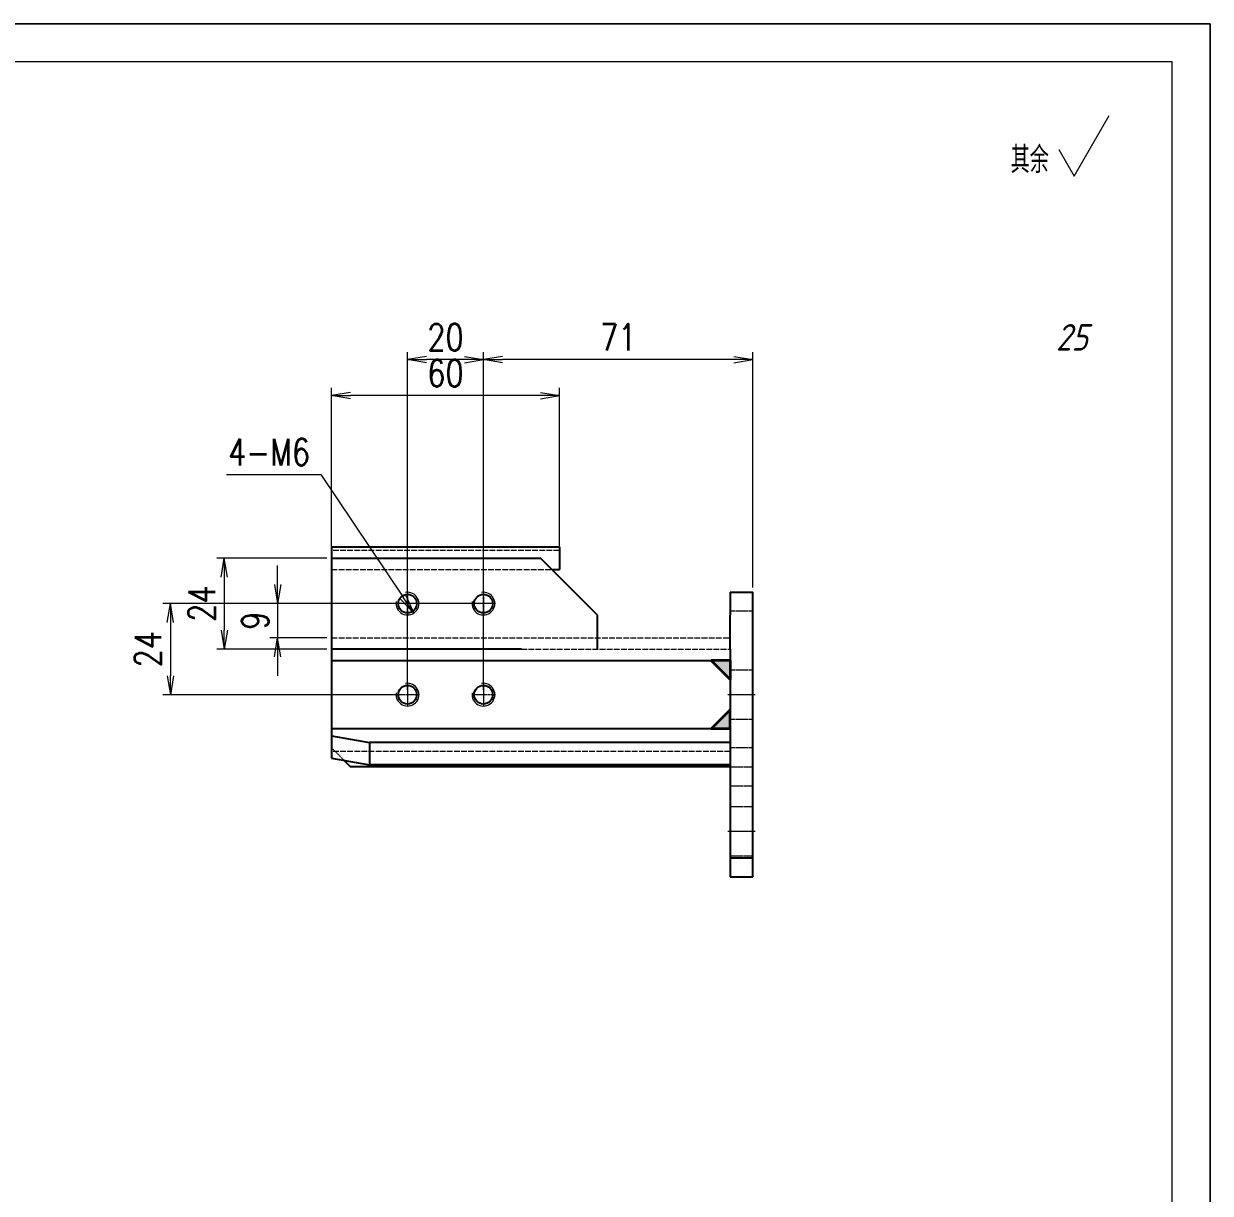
# Model space of a CAD drawing. Header units: millimetres. Extents: x 1333 to 131050, y -107161 to -5704.
# Drawn here: x 63344.7 to 63657.3, y -60301.2 to -59993 of the extents above; entities that cross this region are included whole.
import ezdxf
from ezdxf.enums import TextEntityAlignment as Align

# ---------------------------------------------------------------- set-up
doc = ezdxf.new("R2010")
doc.units = ezdxf.units.MM
doc.header["$LTSCALE"] = 0.5
for name, pattern in [('AM_ISO02W050x2', [3.75, 3, -0.75]), ('AM_ISO08W050x2', [9, 6, -0.75, 1.5, -0.75]), ('DOT2', [0.125, 0, -0.125])]:
    doc.linetypes.add(name, pattern=pattern)
for name, color, linetype, lineweight in [('DIM', 3, 'Continuous', 13), ('中心线', 2, 'AM_ISO08W050x2', 18), ('图框', 7, 'Continuous', 18), ('标注线', 3, 'Continuous', 18), ('粗实线', 7, 'Continuous', 35), ('虚线', 1, 'AM_ISO02W050x2', 18)]:
    doc.layers.add(name, color=color, linetype=linetype, lineweight=lineweight)
doc.layers.add('打印', color=7, linetype='Continuous', lineweight=15, plot=False)
doc.layers.add('打印-禁用', color=7, linetype='Continuous', lineweight=15, plot=False)
doc.styles.add('DIM', font='romans.shx', dxfattribs={"width": 0.8, "bigfont": 'bigfont.shx'})
doc.styles.add('机械长仿宋', font='gbenor.shx', dxfattribs={"height": 1, "bigfont": 'gbcbig.shx'})
doc.dimstyles.new('DEH 1-2$0', dxfattribs={"dimscale": 2, "dimtxt": 3.5, "dimasz": 2.5, "dimexe": 1, "dimexo": 0.625, "dimgap": 1.2, "dimtad": 1, "dimdsep": 46, "dimtxsty": 'DIM', "dimblk": 'OPEN', "dimcen": 0, "dimclrd": 8, "dimclre": 8, "dimclrt": 2, "dimazin": 2, "dimtfac": 0.5, "dimtmove": 0, "dimatfit": 3, "dimldrblk": 'OPEN', "dimfxl": 0, "dimtolj": 2, "dimlwd": 13, "dimlwe": 13, "dimarcsym": 0})
doc.dimstyles.new('DEH 1-2$3', dxfattribs={"dimscale": 2, "dimtxt": 3.5, "dimasz": 2.5, "dimexe": 1, "dimexo": 0.625, "dimgap": 1.2, "dimtad": 1, "dimtoh": 1, "dimdsep": 46, "dimtxsty": 'DIM', "dimblk": 'OPEN', "dimcen": 0, "dimclrd": 8, "dimclre": 8, "dimclrt": 2, "dimazin": 2, "dimtfac": 0.5, "dimtofl": 0, "dimtmove": 0, "dimatfit": 3, "dimldrblk": 'OPEN', "dimfxl": 0, "dimtolj": 2, "dimlwd": 18, "dimlwe": 18, "dimarcsym": 0})

# ---------------------------------------------------------------- blocks, each defined once
blk = doc.blocks.new('GZDEH零件A3图框V01版')
at = {"layer": '图框', "linetype": 'Continuous'}
for p, q in [((3272.49, -1554.46), (2882.49, -1554.46)), ((3272.49, -1832.96), (3272.49, -1554.46))]:
    blk.add_line(p, q, dxfattribs=at)
at = {"layer": '打印-禁用', "linetype": 'Continuous'}
for p, q in [((3277.49, -1549.46), (2857.49, -1549.46)), ((3277.49, -1846.46), (3277.49, -1549.46))]:
    blk.add_line(p, q, dxfattribs=at)
blk = doc.blocks.new('DEH A3')
at = {"layer": '图框'}
blk.add_blockref('GZDEH零件A3图框V01版', (-2857.49, 1846.46), dxfattribs=at)
blk = doc.blocks.new('其余任何25')
at = {"layer": '标注线'}
for p, q in [((0, 0), (4.62, 8)), ((-2.02, 3.5), (0, 0))]:
    blk.add_line(p, q, dxfattribs=at)
at = {"layer": '标注线', "color": 7, "linetype": 'DOT2', "style": '机械长仿宋'}
blk.add_text('其余', height=3.5, dxfattribs=at).set_placement((-8.38, 0.4))
at = {"layer": '标注线', "color": 2, "style": '机械长仿宋', "oblique": 15}
blk.add_attdef('25', text='', height=3.5, dxfattribs=at).set_placement((1.79, -24.04), align=Align.BOTTOM_RIGHT)
blk = doc.blocks.new('_Open')
at = {"color": 0, "linetype": 'ByBlock', "lineweight": -2}
for p, q in [((-1, 0.167), (0, 0)), ((-1, -0.167), (0, 0)), ((0, 0), (-1, 0))]:
    blk.add_line(p, q, dxfattribs=at)
blk = doc.blocks.new('*D70')
at = {"color": 8, "lineweight": 13, "transparency": 16777216}
for p, q in [((63465.81, -60168.59), (63465.81, -60079.56)), ((63536.81, -60141.59), (63536.81, -60079.56)), ((63531.81, -60081.56), (63470.81, -60081.56))]:
    blk.add_line(p, q, dxfattribs=at)
at = {"layer": 'Defpoints', "color": 0, "transparency": 16777216}
for p in [(63465.81, -60081.56), (63536.81, -60142.84), (63465.81, -60169.84)]:
    blk.add_point(p, dxfattribs=at)
at = {"color": 8, "lineweight": 13, "transparency": 16777216, "xscale": 5, "yscale": 5, "zscale": 5, "rotation": 180}
blk.add_blockref('_Open', (63465.81, -60081.56), dxfattribs=at)
at = {"color": 8, "lineweight": 13, "transparency": 16777216, "xscale": 5, "yscale": 5, "zscale": 5}
blk.add_blockref('_Open', (63536.81, -60081.56), dxfattribs=at)
at = {"color": 2, "transparency": 16777216, "insert": (63501.31, -60075.66), "char_height": 7, "attachment_point": 5, "style": 'DIM'}
blk.add_mtext('\\A2;71', dxfattribs=at)
blk = doc.blocks.new('*D71')
at = {"color": 8, "lineweight": 13, "transparency": 16777216}
for p, q in [((63411.56, -60140.84), (63411.56, -60135.84)), ((63467.75, -60145.84), (63409.56, -60145.84)), ((63411.56, -60145.84), (63411.56, -60154.84)), ((63424.56, -60154.84), (63409.56, -60154.84)), ((63411.56, -60159.84), (63411.56, -60164.84))]:
    blk.add_line(p, q, dxfattribs=at)
at = {"layer": 'Defpoints', "color": 0, "transparency": 16777216}
for p in [(63469, -60145.84), (63411.56, -60154.84), (63425.81, -60154.84)]:
    blk.add_point(p, dxfattribs=at)
at = {"color": 8, "lineweight": 13, "transparency": 16777216, "xscale": 5, "yscale": 5, "zscale": 5}
for p, rotation in [((63411.56, -60145.84), 270), ((63411.56, -60154.84), 90)]:
    blk.add_blockref('_Open', p, dxfattribs=dict(at, rotation=rotation))
at = {"color": 2, "transparency": 16777216, "insert": (63405.66, -60150.34), "char_height": 7, "attachment_point": 5, "rotation": 90, "style": 'DIM'}
blk.add_mtext('\\A2;9', dxfattribs=at)
blk = doc.blocks.new('*D72')
at = {"color": 8, "lineweight": 13, "transparency": 16777216}
for p, q in [((63445.81, -60168.59), (63445.81, -60079.56)), ((63465.81, -60168.59), (63465.81, -60079.56)), ((63460.81, -60081.56), (63450.81, -60081.56))]:
    blk.add_line(p, q, dxfattribs=at)
at = {"layer": 'Defpoints', "color": 0, "transparency": 16777216}
for p in [(63445.81, -60081.56), (63445.81, -60169.84), (63465.81, -60169.84)]:
    blk.add_point(p, dxfattribs=at)
at = {"color": 8, "lineweight": 13, "transparency": 16777216, "xscale": 5, "yscale": 5, "zscale": 5, "rotation": 180}
blk.add_blockref('_Open', (63445.81, -60081.56), dxfattribs=at)
at = {"color": 8, "lineweight": 13, "transparency": 16777216, "xscale": 5, "yscale": 5, "zscale": 5}
blk.add_blockref('_Open', (63465.81, -60081.56), dxfattribs=at)
at = {"color": 2, "transparency": 16777216, "insert": (63455.81, -60075.66), "char_height": 7, "attachment_point": 5, "style": 'DIM'}
blk.add_mtext('\\A2;20', dxfattribs=at)
blk = doc.blocks.new('*D73')
at = {"color": 8, "lineweight": 13, "transparency": 16777216}
for p, q in [((63444.56, -60145.84), (63381.32, -60145.84)), ((63383.32, -60150.84), (63383.32, -60164.84)), ((63444.56, -60169.84), (63381.32, -60169.84))]:
    blk.add_line(p, q, dxfattribs=at)
at = {"layer": 'Defpoints', "color": 0, "transparency": 16777216}
for p in [(63445.81, -60145.84), (63383.32, -60169.84), (63445.81, -60169.84)]:
    blk.add_point(p, dxfattribs=at)
at = {"color": 8, "lineweight": 13, "transparency": 16777216, "xscale": 5, "yscale": 5, "zscale": 5}
for p, rotation in [((63383.32, -60145.84), 90), ((63383.32, -60169.84), 270)]:
    blk.add_blockref('_Open', p, dxfattribs=dict(at, rotation=rotation))
at = {"color": 2, "transparency": 16777216, "insert": (63377.42, -60157.84), "char_height": 7, "attachment_point": 5, "rotation": 90, "style": 'DIM'}
blk.add_mtext('\\A2;24', dxfattribs=at)
blk = doc.blocks.new('*D74')
at = {"color": 8, "lineweight": 18, "transparency": 16777216}
for p, q in [((63398.14, -60111.83), (63422.94, -60111.83)), ((63422.94, -60111.83), (63444.69, -60144.18))]:
    blk.add_line(p, q, dxfattribs=at)
at = {"layer": 'Defpoints', "color": 0, "transparency": 16777216}
for p in [(63444.13, -60143.35), (63447.48, -60148.33)]:
    blk.add_point(p, dxfattribs=at)
at = {"color": 8, "lineweight": 18, "transparency": 16777216, "xscale": 5, "yscale": 5, "zscale": 5, "rotation": 303.9146370828376}
blk.add_blockref('_Open', (63447.48, -60148.33), dxfattribs=at)
at = {"color": 2, "transparency": 16777216, "insert": (63409.34, -60105.93), "char_height": 7, "attachment_point": 5, "style": 'DIM'}
blk.add_mtext('\\A2;4-M6', dxfattribs=at)
blk = doc.blocks.new('WELDING_5')
at = {"layer": '粗实线'}
blk.add_hatch(color=256, dxfattribs=at).paths.add_polyline_path([(0, 5), (0, 0), (5, 0)])
for q in [(0, 5), (5, 0)]:
    blk.add_line((0, 0), q, dxfattribs=at)
blk.add_lwpolyline([(0, 5), (5, 0)], dxfattribs=at)
blk = doc.blocks.new('*D75')
at = {"layer": 'Defpoints', "color": 0, "transparency": 16777216}
for p in [(63425.81, -60133.84), (63397.53, -60157.84), (63425.81, -60157.84)]:
    blk.add_point(p, dxfattribs=at)
at = {"layer": 'DIM', "color": 8, "lineweight": 13, "transparency": 16777216}
for p, q in [((63424.56, -60133.84), (63395.53, -60133.84)), ((63397.53, -60138.84), (63397.53, -60152.84)), ((63424.56, -60157.84), (63395.53, -60157.84))]:
    blk.add_line(p, q, dxfattribs=at)
at = {"layer": 'DIM', "color": 8, "lineweight": 13, "transparency": 16777216, "xscale": 5, "yscale": 5, "zscale": 5}
for p, rotation in [((63397.53, -60133.84), 90), ((63397.53, -60157.84), 270)]:
    blk.add_blockref('_Open', p, dxfattribs=dict(at, rotation=rotation))
at = {"layer": 'DIM', "color": 2, "transparency": 16777216, "insert": (63391.63, -60145.84), "char_height": 7, "attachment_point": 5, "rotation": 90, "style": 'DIM'}
blk.add_mtext('\\A2;24', dxfattribs=at)
blk = doc.blocks.new('*D76')
at = {"layer": 'Defpoints', "color": 0, "transparency": 16777216}
for p in [(63425.81, -60091.02), (63485.81, -60131.84), (63425.81, -60133.84)]:
    blk.add_point(p, dxfattribs=at)
at = {"layer": 'DIM', "color": 8, "lineweight": 13, "transparency": 16777216}
for p, q in [((63425.81, -60132.59), (63425.81, -60089.02)), ((63485.81, -60130.59), (63485.81, -60089.02)), ((63480.81, -60091.02), (63430.81, -60091.02))]:
    blk.add_line(p, q, dxfattribs=at)
at = {"layer": 'DIM', "color": 8, "lineweight": 13, "transparency": 16777216, "xscale": 5, "yscale": 5, "zscale": 5, "rotation": 180}
blk.add_blockref('_Open', (63425.81, -60091.02), dxfattribs=at)
at = {"layer": 'DIM', "color": 8, "lineweight": 13, "transparency": 16777216, "xscale": 5, "yscale": 5, "zscale": 5}
blk.add_blockref('_Open', (63485.81, -60091.02), dxfattribs=at)
at = {"layer": 'DIM', "color": 2, "transparency": 16777216, "insert": (63455.81, -60085.12), "char_height": 7, "attachment_point": 5, "style": 'DIM'}
blk.add_mtext('\\A2;60', dxfattribs=at)

msp = doc.modelspace()

# ---------------------------------------------------------------- linework, layer by layer
at = {"color": 7, "lineweight": 13}
for centre in [(63445.807, -60145.839), (63465.807, -60145.839), (63445.807, -60169.839), (63465.807, -60169.839)]:
    msp.add_arc(centre, 3, 169.99999, 100.00001, dxfattribs=at)
at = {"layer": '中心线', "ltscale": 0.159802}
for p, q in [((63445.807, -60142.643), (63445.807, -60149.035)), ((63465.807, -60142.643), (63465.807, -60149.035)), ((63449.003, -60145.839), (63442.61, -60145.839)), ((63469.003, -60145.839), (63462.61, -60145.839)), ((63445.807, -60166.643), (63445.807, -60173.035)), ((63465.807, -60166.643), (63465.807, -60173.035)), ((63449.003, -60169.839), (63442.61, -60169.839)), ((63469.003, -60169.839), (63462.61, -60169.839))]:
    msp.add_line(p, q, dxfattribs=at)
at = {"layer": '中心线', "ltscale": 0.180014}
msp.add_line((63537.406, -60169.839), (63530.206, -60169.839), dxfattribs=at)
at = {"layer": '中心线', "ltscale": 0.179999}
msp.add_line((63530.207, -60205.839), (63537.406, -60205.839), dxfattribs=at)
at = {"layer": '打印'}
msp.add_lwpolyline([(62817.312, -59993.045), (63657.312, -59993.045), (63657.312, -60587.045), (62817.312, -60587.045)], close=True, dxfattribs=at)
at = {"layer": '粗实线', "lineweight": -2, "ltscale": 0.15}
for p, q in [((63425.807, -60130.839), (63425.807, -60136.839)), ((63485.807, -60130.839), (63485.807, -60136.839)), ((63530.807, -60142.839), (63530.807, -60148.839)), ((63530.807, -60142.839), (63536.807, -60142.839)), ((63425.807, -60154.839), (63425.807, -60160.839)), ((63530.807, -60212.839), (63536.807, -60212.839)), ((63530.807, -60217.839), (63536.807, -60217.839))]:
    msp.add_line(p, q, dxfattribs=at)
at = {"layer": '粗实线', "lineweight": -2}
for p, q in [((63425.807, -60130.839), (63485.807, -60130.839)), ((63425.807, -60133.839), (63480.807, -60133.839)), ((63425.807, -60133.839), (63425.807, -60157.839)), ((63495.807, -60148.839), (63480.807, -60133.839)), ((63536.807, -60212.839), (63536.807, -60142.839)), ((63495.807, -60148.839), (63495.807, -60157.839)), ((63425.807, -60157.839), (63425.807, -60183.839)), ((63475.807, -60157.839), (63425.807, -60157.839)), ((63530.807, -60157.839), (63530.807, -60212.839)), ((63425.807, -60160.839), (63530.807, -60160.839)), ((63530.807, -60178.839), (63425.807, -60178.839)), ((63530.807, -60182.403), (63435.807, -60182.403)), ((63530.807, -60188.839), (63430.807, -60188.839)), ((63530.807, -60188.312), (63435.807, -60188.312))]:
    msp.add_line(p, q, dxfattribs=at)
at = {"layer": '粗实线', "lineweight": -2, "ltscale": 0.05}
msp.add_line((63483.807, -60136.839), (63485.807, -60136.839), dxfattribs=at)
at = {"layer": '粗实线', "lineweight": -2, "ltscale": 0.225}
msp.add_line((63530.807, -60157.839), (63530.807, -60148.839), dxfattribs=at)
at = {"layer": '粗实线', "lineweight": -2, "ltscale": 0.075}
msp.add_line((63530.807, -60157.839), (63530.807, -60160.839), dxfattribs=at)
at = {"layer": '粗实线', "lineweight": -2, "ltscale": 0.450001}
msp.add_line((63530.807, -60160.839), (63530.807, -60178.839), dxfattribs=at)
at = {"layer": '粗实线', "lineweight": -2, "ltscale": 0.045691}
msp.add_line((63425.807, -60178.839), (63425.807, -60180.666), dxfattribs=at)
at = {"layer": '粗实线', "lineweight": -2, "ltscale": 0.089103}
msp.add_line((63530.807, -60178.839), (63530.807, -60182.403), dxfattribs=at)
at = {"layer": '粗实线', "lineweight": -2, "ltscale": 0.253741}
for p, q in [((63425.807, -60180.666), (63435.807, -60182.403)), ((63425.807, -60186.575), (63435.807, -60188.312))]:
    msp.add_line(p, q, dxfattribs=at)
at = {"layer": '粗实线', "lineweight": -2, "ltscale": 0.147721}
for p, q in [((63425.807, -60180.666), (63425.807, -60186.575)), ((63435.807, -60182.403), (63435.807, -60188.312)), ((63530.807, -60182.403), (63530.807, -60188.312))]:
    msp.add_line(p, q, dxfattribs=at)
at = {"layer": '粗实线', "lineweight": -2, "ltscale": 0.059702}
msp.add_line((63429.118, -60187.15), (63430.807, -60188.839), dxfattribs=at)
at = {"layer": '粗实线', "lineweight": -2, "ltscale": 0.013179}
msp.add_line((63530.807, -60188.312), (63530.807, -60188.839), dxfattribs=at)
at = {"layer": '粗实线', "lineweight": -2, "ltscale": 0.125}
for p, q in [((63530.807, -60212.839), (63530.807, -60217.839)), ((63536.807, -60217.839), (63536.807, -60212.839))]:
    msp.add_line(p, q, dxfattribs=at)
at = {"layer": '粗实线', "lineweight": -2}
for centre in [(63445.807, -60145.839), (63465.807, -60145.839), (63445.807, -60169.839), (63465.807, -60169.839)]:
    msp.add_circle(centre, 2.459, dxfattribs=at)
at = {"layer": '虚线'}
for p, q in [((63485.807, -60131.839), (63425.807, -60131.839)), ((63425.807, -60136.839), (63483.807, -60136.839)), ((63425.807, -60154.839), (63530.807, -60154.839)), ((63475.807, -60157.839), (63530.807, -60157.839)), ((63530.807, -60184.839), (63425.807, -60184.839))]:
    msp.add_line(p, q, dxfattribs=at)
at = {"layer": '虚线', "ltscale": 0.15}
for p, q in [((63536.807, -60147.839), (63530.807, -60147.839)), ((63536.807, -60163.339), (63530.807, -60163.339)), ((63536.807, -60176.339), (63530.807, -60176.339)), ((63536.807, -60183.839), (63530.807, -60183.839)), ((63530.807, -60188.839), (63536.807, -60188.839)), ((63530.807, -60193.839), (63536.807, -60193.839)), ((63530.807, -60199.339), (63536.807, -60199.339)), ((63530.807, -60212.339), (63536.807, -60212.339)), ((63530.807, -60212.839), (63536.807, -60212.839))]:
    msp.add_line(p, q, dxfattribs=at)
at = {"layer": '虚线', "ltscale": 0.225}
msp.add_line((63530.807, -60148.839), (63530.807, -60157.839), dxfattribs=at)
at = {"layer": '虚线', "ltscale": 0.075}
msp.add_line((63530.807, -60154.839), (63530.807, -60157.839), dxfattribs=at)
at = {"layer": '虚线', "ltscale": 0.074997}
msp.add_line((63530.807, -60157.839), (63530.807, -60160.839), dxfattribs=at)
at = {"layer": '虚线', "ltscale": 0.236823}
msp.add_line((63530.807, -60178.839), (63530.807, -60188.312), dxfattribs=at)
at = {"layer": '虚线', "ltscale": 0.117075}
msp.add_line((63425.807, -60183.839), (63429.118, -60187.15), dxfattribs=at)

# ---------------------------------------------------------------- block references
at = {"layer": '图框', "xscale": 2, "yscale": 2, "zscale": 2}
msp.add_blockref('DEH A3', (62817.312, -60587.045), dxfattribs=at)
at = {"layer": '标注线', "xscale": 2, "yscale": 2, "zscale": 2}
msp.add_blockref('其余任何25', (63621.468, -60033.2), dxfattribs=at).add_auto_attribs({'25': '25'})
at = {"layer": '粗实线'}
for p, rotation in [((63530.807, -60160.839), 180), ((63530.807, -60178.839), 90)]:
    msp.add_blockref('WELDING_5', p, dxfattribs=dict(at, rotation=rotation))

# ---------------------------------------------------------------- dimensions: what is measured, and where the dimension line sits
for base, p1, p2, picture, middle in [((63445.807, -60081.561), (63465.807, -60169.839), (63445.807, -60169.839), '*D72', (63455.807, -60075.661)), ((63465.807, -60081.561), (63536.807, -60142.839), (63465.807, -60169.839), '*D70', (63501.307, -60075.661))]:
    dim = msp.add_linear_dim(base=base, p1=p1, p2=p2, dimstyle='DEH 1-2$0')
    dim.commit()
    dim.dimension.update_dxf_attribs({"geometry": picture, "text_midpoint": middle})
dim = msp.add_diameter_dim_2p(p1=(63444.133, -60143.349), p2=(63447.48, -60148.328), dimstyle='DEH 1-2$3', override={"dimpost": '4-M<>'})
dim.commit()
dim.dimension.update_dxf_attribs({"geometry": '*D74', "text_midpoint": (63409.343, -60111.833), "dimtype": 163})
for base, p1, p2, picture, middle in [((63411.555, -60154.839), (63469.003, -60145.839), (63425.807, -60154.839), '*D71', (63405.655, -60150.339)), ((63383.316, -60169.839), (63445.807, -60145.839), (63445.807, -60169.839), '*D73', (63377.416, -60157.839))]:
    dim = msp.add_linear_dim(base=base, p1=p1, p2=p2, angle=90, dimstyle='DEH 1-2$0')
    dim.commit()
    dim.dimension.update_dxf_attribs({"geometry": picture, "text_midpoint": middle})
at = {"layer": 'DIM', "color": 3}
dim = msp.add_linear_dim(base=(63425.807, -60091.016), p1=(63485.807, -60131.839), p2=(63425.807, -60133.839), dimstyle='DEH 1-2$0', dxfattribs=at)
dim.commit()
dim.dimension.update_dxf_attribs({"geometry": '*D76', "text_midpoint": (63455.807, -60085.116)})
dim = msp.add_linear_dim(base=(63397.528, -60157.839), p1=(63425.807, -60133.839), p2=(63425.807, -60157.839), angle=90, dimstyle='DEH 1-2$0', dxfattribs=at)
dim.commit()
dim.dimension.update_dxf_attribs({"geometry": '*D75', "text_midpoint": (63391.628, -60145.839)})

doc.saveas('drawing.dxf')
